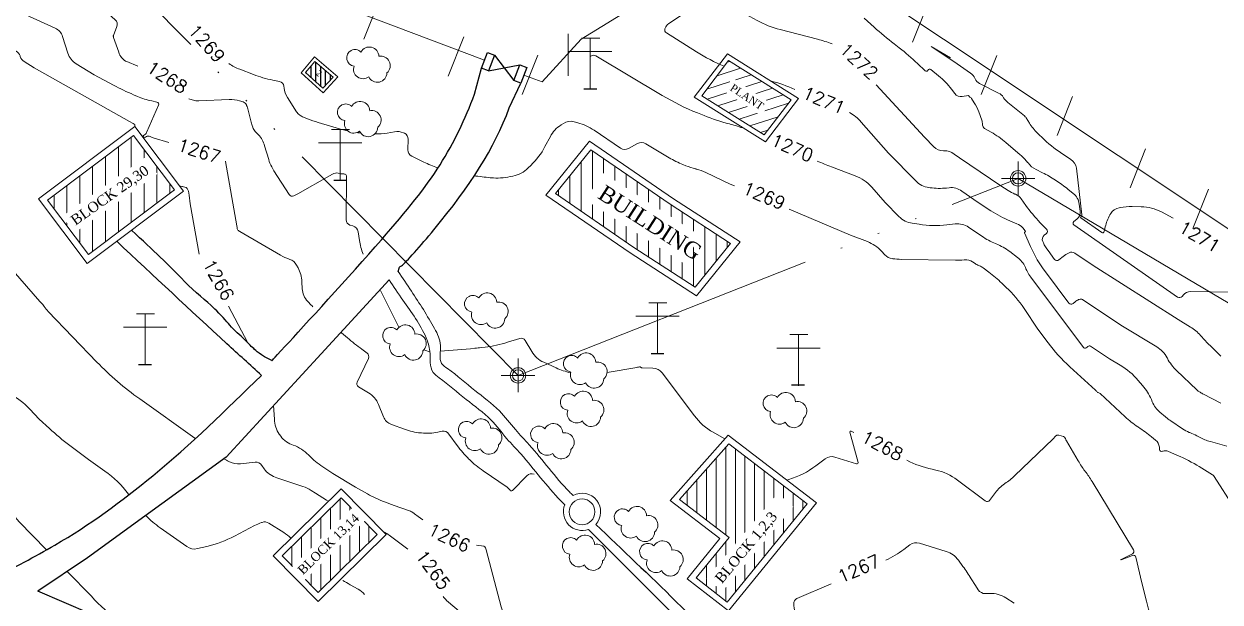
# Model space of a CAD drawing. Header units: metres. Extents: x 331672 to 331918, y 3055529 to 3055826.
# Drawn here: x 331777.7 to 331870.7, y 3055716 to 3055761 of the extents above; entities that cross this region are included whole.
import ezdxf

# ---------------------------------------------------------------- set-up
doc = ezdxf.new("R2010")
doc.units = ezdxf.units.M
doc.header["$MEASUREMENT"] = 0
doc.linetypes.add('ACAD_ISO06W100', pattern=[36, 24, -3, 0, -3, 0, -3, 0, -3])
for name, color, linetype, lineweight in [('BC', 7, 'Continuous', 20), ('Building', 7, 'Continuous', 20), ('Cont_Annotation', 7, 'Continuous', 15), ('Contour', 4, 'Continuous', 15), ('F', 10, 'Continuous', 20), ('GreenHouse', 94, 'Continuous', 20), ('Index_Contour', 8, 'Continuous', 20), ('Road', 170, 'Continuous', 25), ('Station', 50, 'Continuous', 13), ('TREE', 90, 'Continuous', 5)]:
    doc.layers.add(name, color=color, linetype=linetype, lineweight=lineweight)
doc.layers.add('GATE', color=162, linetype='Continuous')
doc.layers.add('POLE', color=7, linetype='Continuous')
doc.layers.add('House Drain', color=7, linetype='Continuous', lineweight=5, transparency=0.5)
doc.styles.add('CAD', font='times.ttf')
doc.styles.add('Cont_Anno', font='')
doc.styles.get('Cont_Anno').set_extended_font_data('romans', bold=True)
pattern_1 = [(90, (0, 0), (-0.875, 0), [])]

msp = doc.modelspace()

# ---------------------------------------------------------------- hatches: boundary and pattern name
h = msp.add_hatch()
h.set_pattern_fill('ANSI31', color=256, scale=3, angle=45)
h.set_pattern_definition([(90, (0, 0), (-0.375, 0), [])])
h.paths.add_polyline_path([(331801.716, 3055756.877), (331800.29, 3055758.096), (331799.56, 3055757.231), (331800.915, 3055756.013)])
h.paths.add_polyline_path([(331800.015, 3055756.989), (331800.485, 3055756.586), (331801.18, 3055757.397), (331800.709, 3055757.8)], flags=24)
at = {"layer": 'Building'}
h = msp.add_hatch(dxfattribs=at)
h.set_pattern_fill('ANSI31', color=256, scale=7, angle=45)
h.set_pattern_definition(pattern_1)
h.paths.add_polyline_path([(331749.484, 3055721.726), (331752.999, 3055718.584), (331757.928, 3055724.099), (331754.484, 3055727.244)])
h.paths.add_polyline_path([(331733.311, 3055718.875), (331714.611, 3055732.465), (331711.54, 3055726.735), (331730.241, 3055713.145)])
h.paths.add_polyline_path([(331743.788, 3055716.963), (331740.878, 3055714.603), (331744.843, 3055709.367), (331747.753, 3055711.727)])
h.paths.add_polyline_path([(331760.628, 3055739.212), (331764.925, 3055736.086), (331769.851, 3055742.857), (331765.555, 3055745.983)])
h.paths.add_polyline_path([(331751.887, 3055719.603), (331756.792, 3055725.086), (331755.519, 3055726.224), (331750.614, 3055720.742)], flags=24)
h.paths.add_polyline_path([(331717.269, 3055725.071), (331725.786, 3055718.469), (331727.421, 3055720.579), (331718.904, 3055727.181)], flags=24)
h.paths.add_polyline_path([(331742.223, 3055716.58), (331746.848, 3055710.879), (331745.764, 3055709.999), (331741.139, 3055715.7)], flags=25)
h.paths.add_polyline_path([(331763.7, 3055737.545), (331768.154, 3055743.4), (331766.795, 3055744.434), (331762.341, 3055738.579)], flags=24)
h.paths.add_polyline_path([(331781.743, 3055744.81), (331787.744, 3055749.066), (331786.756, 3055750.46), (331780.755, 3055746.204)], flags=9)
h.paths.add_polyline_path([(331832.157, 3055716.958), (331836.689, 3055722.373), (331835.379, 3055723.469), (331830.847, 3055718.054)], flags=9)
h.paths.add_polyline_path([(331853.989, 3055710.569), (331849.293, 3055705.295), (331850.569, 3055704.159), (331855.264, 3055709.433)], flags=9)
h.paths.add_polyline_path([(331875.627, 3055719.9), (331875.299, 3055712.188), (331877.432, 3055712.097), (331877.76, 3055719.809)], flags=9)
h.paths.add_polyline_path([(331886.497, 3055705.268), (331895.039, 3055698.803), (331896.328, 3055700.506), (331887.786, 3055706.971)], flags=9)
h.paths.add_polyline_path([(331883.02, 3055700.7), (331891.52, 3055694.18), (331892.82, 3055695.874), (331884.32, 3055702.394)], flags=9)
h.paths.add_polyline_path([(331758.112, 3055761.566), (331766.223, 3055754.569), (331767.618, 3055756.186), (331759.506, 3055763.183)], flags=9)
h.paths.add_polyline_path([(331762.003, 3055766.056), (331770.114, 3055759.059), (331771.509, 3055760.676), (331763.397, 3055767.673)], flags=9)
h.paths.add_polyline_path([(331741.894, 3055776.453), (331750.006, 3055769.456), (331751.401, 3055771.072), (331743.289, 3055778.07)], flags=9)
h.paths.add_polyline_path([(331743.037, 3055784.346), (331751.148, 3055777.349), (331752.543, 3055778.965), (331744.431, 3055785.963)], flags=9)
at = {"layer": 'Building', "linetype": 'Continuous', "lineweight": 18, "transparency": 33554684}
h = msp.add_hatch(dxfattribs=at)
h.set_pattern_fill('ANSI31', color=256, scale=6, angle=153)
h.set_pattern_definition([(198, (0, 0), (0.23176274578, -0.71329238722), [])])
h.paths.add_polyline_path([(331830.389, 3055755.424), (331835.246, 3055752.383), (331837.333, 3055755.121), (331832.476, 3055758.162)])
h.paths.add_polyline_path([(331832.198, 3055755.703), (331834.828, 3055753.961), (331835.535, 3055755.029), (331832.906, 3055756.771)], flags=24)
at = {"layer": 'Building'}
h = msp.add_hatch(dxfattribs=at)
h.set_pattern_fill('ANSI31', color=256, scale=8, angle=45)
h.set_pattern_definition([(90, (0, 0), (-1, 0), [])])
h.paths.add_polyline_path([(331779.489, 3055747.314), (331782.683, 3055743.067), (331789.375, 3055748.1), (331786.182, 3055752.347)])
h.paths.add_polyline_path([(331781.743, 3055744.81), (331787.744, 3055749.066), (331786.756, 3055750.46), (331780.755, 3055746.204)], flags=24)
h = msp.add_hatch(dxfattribs=at)
h.set_pattern_fill('ANSI31', color=256, scale=7, angle=45)
h.set_pattern_definition(pattern_1)
h.paths.add_polyline_path([(331821.747, 3055751.213), (331818.997, 3055747.81), (331825.091, 3055743.633), (331829.878, 3055740.535), (331832.627, 3055743.937), (331827.918, 3055746.985)])
h.paths.add_polyline_path([(331824.806, 3055743.613), (331826.072, 3055744.88), (331825.807, 3055745.145), (331824.54, 3055743.878)], flags=25)
h.paths.add_polyline_path([(331829.976, 3055740.267), (331831.251, 3055741.542), (331830.986, 3055741.808), (331829.71, 3055740.532)], flags=9)
h.paths.add_polyline_path([(331827.466, 3055747.109), (331828.008, 3055747.109), (331828.008, 3055747.484), (331827.466, 3055747.484)], flags=24)
h = msp.add_hatch(dxfattribs=at)
h.set_pattern_fill('ANSI31', color=256, scale=6, angle=45)
h.set_pattern_definition([(90, (0, 0), (-0.75, 0), [])])
h.paths.add_polyline_path([(331817.814, 3055705.433), (331815.014, 3055708.275), (331810.432, 3055703.761), (331813.232, 3055700.919)])
h.paths.add_polyline_path([(331797.754, 3055719.623), (331800.554, 3055716.781), (331805.136, 3055721.296), (331802.336, 3055724.137)])
h.paths.add_polyline_path([(331832.504, 3055728.344), (331828.663, 3055724.008), (331832.51, 3055721.054), (331829.954, 3055717.916), (331832.377, 3055716.029), (331838.596, 3055723.665)])
h.paths.add_polyline_path([(331799.508, 3055717.694), (331804.096, 3055722.209), (331803.048, 3055723.274), (331798.46, 3055718.76)], flags=25)
h.paths.add_polyline_path([(331832.157, 3055716.958), (331836.689, 3055722.373), (331835.379, 3055723.469), (331830.847, 3055718.054)], flags=24)
at = {"layer": 'GreenHouse', "true_color": 0x136734}
h = msp.add_hatch(dxfattribs=at)
h.set_pattern_fill('ANSI31', color=116, scale=8)
h.set_pattern_definition([(45, (0, 0), (-0.7071067812, 0.7071067812), [])])
h.paths.add_polyline_path([(331775.265, 3055758.325), (331776.033, 3055758.325), (331776.033, 3055758.7), (331775.265, 3055758.7)], flags=9)
h.paths.add_polyline_path([(331775.48, 3055757.95), (331776.033, 3055757.95), (331776.033, 3055758.325), (331775.48, 3055758.325)], flags=9)
h.paths.add_polyline_path([(331776.212, 3055758.638), (331777.488, 3055759.913), (331777.222, 3055760.178), (331775.947, 3055758.903)], flags=9)
h.paths.add_polyline_path([(331735.784, 3055761.972), (331736.552, 3055761.972), (331736.552, 3055762.347), (331735.784, 3055762.347)], flags=9)
h.paths.add_polyline_path([(331735.879, 3055761.597), (331736.552, 3055761.597), (331736.552, 3055761.972), (331735.879, 3055761.972)], flags=9)
h.paths.add_polyline_path([(331736.731, 3055762.285), (331738.014, 3055763.569), (331737.749, 3055763.834), (331736.465, 3055762.55)], flags=9)
h.paths.add_polyline_path([(331715.436, 3055763.436), (331716.204, 3055763.436), (331716.204, 3055763.811), (331715.436, 3055763.811)], flags=9)
h.paths.add_polyline_path([(331715.531, 3055763.061), (331716.204, 3055763.061), (331716.204, 3055763.436), (331715.531, 3055763.436)], flags=9)
h.paths.add_polyline_path([(331716.383, 3055763.749), (331717.658, 3055765.024), (331717.393, 3055765.29), (331716.117, 3055764.014)], flags=9)
h.paths.add_polyline_path([(331764.115, 3055735.47), (331764.847, 3055735.47), (331764.847, 3055735.845), (331764.115, 3055735.845)], flags=9)
h.paths.add_polyline_path([(331764.556, 3055735.095), (331764.847, 3055735.095), (331764.847, 3055735.47), (331764.556, 3055735.47)], flags=9)
h.paths.add_polyline_path([(331765.026, 3055735.783), (331766.133, 3055736.89), (331765.868, 3055737.155), (331764.761, 3055736.048)], flags=9)
h.paths.add_polyline_path([(331769.642, 3055743.051), (331770.362, 3055743.051), (331770.362, 3055743.426), (331769.642, 3055743.426)], flags=9)
h.paths.add_polyline_path([(331770.071, 3055742.676), (331770.362, 3055742.676), (331770.362, 3055743.051), (331770.071, 3055743.051)], flags=9)
h.paths.add_polyline_path([(331770.541, 3055743.363), (331771.825, 3055744.647), (331771.56, 3055744.912), (331770.276, 3055743.629)], flags=9)
h.paths.add_polyline_path([(331764.531, 3055746.76), (331765.264, 3055746.76), (331765.264, 3055747.135), (331764.531, 3055747.135)], flags=9)
h.paths.add_polyline_path([(331764.972, 3055746.385), (331765.264, 3055746.385), (331765.264, 3055746.76), (331764.972, 3055746.76)], flags=9)
h.paths.add_polyline_path([(331765.443, 3055747.073), (331766.726, 3055748.357), (331766.461, 3055748.622), (331765.177, 3055747.338)], flags=9)
h.paths.add_polyline_path([(331781.664, 3055742.45), (331782.396, 3055742.45), (331782.396, 3055742.825), (331781.664, 3055742.825)], flags=9)
h.paths.add_polyline_path([(331782.104, 3055742.075), (331782.396, 3055742.075), (331782.396, 3055742.45), (331782.104, 3055742.45)], flags=9)
h.paths.add_polyline_path([(331782.575, 3055742.763), (331783.85, 3055744.038), (331783.585, 3055744.303), (331782.31, 3055743.028)], flags=9)
h.paths.add_polyline_path([(331785.361, 3055753.13), (331786.094, 3055753.13), (331786.094, 3055753.505), (331785.361, 3055753.505)], flags=9)
h.paths.add_polyline_path([(331785.802, 3055752.755), (331786.094, 3055752.755), (331786.094, 3055753.13), (331785.802, 3055753.13)], flags=9)
h.paths.add_polyline_path([(331786.273, 3055753.443), (331787.497, 3055754.668), (331787.232, 3055754.933), (331786.007, 3055753.708)], flags=9)
h.paths.add_polyline_path([(331777.905, 3055747.496), (331778.601, 3055747.496), (331778.601, 3055747.871), (331777.905, 3055747.871)], flags=9)
h.paths.add_polyline_path([(331778.31, 3055747.121), (331778.601, 3055747.121), (331778.601, 3055747.496), (331778.31, 3055747.496)], flags=9)
h.paths.add_polyline_path([(331778.78, 3055747.809), (331780.056, 3055749.084), (331779.791, 3055749.349), (331778.515, 3055748.074)], flags=9)
h.paths.add_polyline_path([(331713.485, 3055733.29), (331714.253, 3055733.29), (331714.253, 3055733.665), (331713.485, 3055733.665)], flags=9)
h.paths.add_polyline_path([(331713.962, 3055732.915), (331714.253, 3055732.915), (331714.253, 3055733.29), (331713.962, 3055733.29)], flags=9)
h.paths.add_polyline_path([(331714.432, 3055733.603), (331715.708, 3055734.878), (331715.443, 3055735.143), (331714.167, 3055733.868)], flags=9)
h.paths.add_polyline_path([(331758.956, 3055739.198), (331759.724, 3055739.198), (331759.724, 3055739.573), (331758.956, 3055739.573)], flags=9)
h.paths.add_polyline_path([(331759.432, 3055738.823), (331759.724, 3055738.823), (331759.724, 3055739.198), (331759.432, 3055739.198)], flags=9)
h.paths.add_polyline_path([(331759.903, 3055739.511), (331761.018, 3055740.626), (331760.753, 3055740.891), (331759.638, 3055739.776)], flags=9)
h.paths.add_polyline_path([(331734.144, 3055724.656), (331734.912, 3055724.656), (331734.912, 3055725.031), (331734.144, 3055725.031)], flags=9)
h.paths.add_polyline_path([(331734.62, 3055724.281), (331734.912, 3055724.281), (331734.912, 3055724.656), (331734.62, 3055724.656)], flags=9)
h.paths.add_polyline_path([(331735.091, 3055724.969), (331736.366, 3055726.245), (331736.101, 3055726.51), (331734.826, 3055725.234)], flags=9)
h.paths.add_polyline_path([(331761.592, 3055767.102), (331768.977, 3055760.394), (331769.985, 3055761.505), (331762.601, 3055768.212)], flags=9)
h.paths.add_polyline_path([(331757.927, 3055762.002), (331765.311, 3055755.295), (331766.32, 3055756.405), (331758.935, 3055763.112)], flags=9)
h.paths.add_polyline_path([(331741.18, 3055778.12), (331748.565, 3055771.412), (331749.573, 3055772.523), (331742.189, 3055779.23)], flags=9)
h.paths.add_polyline_path([(331743.145, 3055784.446), (331750.53, 3055777.738), (331751.538, 3055778.849), (331744.154, 3055785.556)], flags=9)

# ---------------------------------------------------------------- linework, layer by layer
at = {"lineweight": 5}
msp.add_lwpolyline([(331800.931, 3055755.663), (331799.213, 3055757.207), (331800.261, 3055758.449), (331802.076, 3055756.898), (331800.931, 3055755.663)], dxfattribs=at)
at = {"layer": 'Building'}
for points in [[(331800.915, 3055756.013), (331799.56, 3055757.231), (331800.29, 3055758.096), (331801.716, 3055756.877)], [(331786.182, 3055752.347), (331779.489, 3055747.314), (331782.683, 3055743.067), (331789.375, 3055748.1)], [(331797.754, 3055719.623), (331800.554, 3055716.781), (331805.136, 3055721.296), (331802.336, 3055724.137)]]:
    msp.add_lwpolyline(points, close=True, dxfattribs=at)
at = {"layer": 'Building', "lineweight": 18, "elevation": 1269.427}
msp.add_lwpolyline([(331835.246, 3055752.383), (331837.333, 3055755.121), (331832.476, 3055758.162), (331830.389, 3055755.424), (331835.246, 3055752.383)], dxfattribs=at)
at = {"layer": 'Building', "elevation": 1268.384}
msp.add_lwpolyline([(331818.997, 3055747.81), (331825.091, 3055743.633), (331829.878, 3055740.535), (331832.627, 3055743.937), (331827.918, 3055746.985), (331821.747, 3055751.213)], close=True, dxfattribs=at)
at = {"layer": 'Building', "lineweight": 18, "elevation": 1266.868}
msp.add_lwpolyline([(331832.377, 3055716.029), (331838.596, 3055723.665), (331832.504, 3055728.344), (331828.663, 3055724.008), (331832.51, 3055721.054), (331829.954, 3055717.916)], close=True, dxfattribs=at)
at = {"layer": 'Contour'}
for points, elevation in [([(331776.563, 3055767.17), (331779.499, 3055766.294, 0.04755), (331780.103, 3055766.171), (331780.18, 3055766.163, -0.06547), (331780.723, 3055766.034), (331780.9, 3055765.967, -0.025151), (331781.16, 3055765.855), (331781.205, 3055765.833, -0.106677), (331781.425, 3055765.664), (331781.748, 3055765.291, -0.05313), (331782.416, 3055764.34), (331782.937, 3055763.411, 0.086646), (331784.2, 3055761.835), (331784.762, 3055761.332, -0.320075), (331784.883, 3055760.821), (331784.612, 3055760.131, 0.161653), (331784.609, 3055760.077), (331784.62, 3055760.029, 0.023427), (331784.636, 3055759.974), (331785.031, 3055758.814, 0.087875), (331785.255, 3055758.398), (331785.286, 3055758.359, 0.141945), (331785.656, 3055758.083), (331786.527, 3055757.744)], 1268), ([(331837.719, 3055765.562), (331837.822, 3055765.474, -0.10009), (331837.904, 3055765.372), (331837.934, 3055765.315, 0.061803), (331837.994, 3055765.229), (331838.027, 3055765.191, 0.106315), (331838.109, 3055765.129), (331838.269, 3055765.053, -0.554973), (331838.282, 3055764.882), (331833.879, 3055761.928, 0.165175), (331833.824, 3055761.857), (331833.807, 3055761.81, 0.377283), (331833.832, 3055761.744), (331834.686, 3055761.284, 0.063448), (331836.475, 3055760.584), (331839.402, 3055759.829, -0.03303), (331840.524, 3055759.463, -0.03303)], 1272), ([(331772.6, 3055764.113), (331780.089, 3055760.679, -0.218759), (331780.667, 3055760.029), (331781.081, 3055758.743, 0.185858), (331781.73, 3055757.912), (331783.127, 3055757.047), (331784.628, 3055756.251, 0.022026), (331786.187, 3055755.507), (331786.494, 3055755.375, 0.050556), (331787.596, 3055755.025), (331788.006, 3055754.936, -0.466373), (331788.129, 3055754.698), (331787.229, 3055752.628, -0.138933), (331787.048, 3055752.401), (331786.953, 3055752.332, 0.476057), (331786.95, 3055752.23), (331786.988, 3055752.198, 0.356113), (331787.116, 3055752.194), (331787.191, 3055752.251, -0.281771), (331787.408, 3055752.276), (331787.464, 3055752.251, 0.031594), (331787.721, 3055752.154), (331788.925, 3055751.78)], 1267), ([(331832.143, 3055757.725, -0.043731), (331829.979, 3055758.846), (331827.64, 3055760.314, -0.359556), (331827.527, 3055760.646), (331827.544, 3055760.693, -0.165175), (331827.81, 3055761.03), (331829.845, 3055762.396, 0.554973), (331829.832, 3055762.566), (331827.353, 3055763.751)], 1271), ([(331843.011, 3055761.471), (331843.802, 3055760.763, 0.018885), (331845.355, 3055759.468), (331845.758, 3055759.157, -0.027804), (331847.168, 3055757.941), (331847.764, 3055757.37, 0.460209), (331847.964, 3055757.392), (331847.992, 3055757.434, -0.437536), (331848.202, 3055757.466), (331848.807, 3055756.978, -0.063655), (331849.822, 3055755.936), (331850.075, 3055755.604, 0.281633), (331850.658, 3055755.367), (331851.126, 3055755.437, -0.340955), (331851.173, 3055755.412), (331851.194, 3055755.366, 0.179287), (331851.237, 3055755.321), (331851.298, 3055755.29, -0.142414), (331851.371, 3055755.224), (331851.585, 3055754.888, -0.05879), (331851.933, 3055754.175), (331852.166, 3055753.524, -0.072466), (331852.234, 3055753.197), (331852.237, 3055753.147, 0.257112), (331852.395, 3055752.894), (331852.9, 3055752.599, -0.046427), (331854.046, 3055751.789), (331855.169, 3055750.836, -0.055399), (331855.74, 3055750.238), (331855.77, 3055750.199, 0.119548), (331856.396, 3055749.685), (331856.898, 3055749.436, -0.030394), (331857.896, 3055748.868), (331857.937, 3055748.841, -0.02685), (331858.867, 3055748.168), (331859.291, 3055747.827, -0.203891), (331859.751, 3055746.999), (331859.819, 3055746.436, -0.269715), (331859.564, 3055745.819), (331859.325, 3055745.631, 0.491568), (331859.332, 3055745.394), (331867.397, 3055739.767, 0.394096), (331867.767, 3055739.818), (331867.856, 3055739.927, -0.236753), (331868.42, 3055740.19), (331871.524, 3055740.151, -0.125709)], 1272), ([(331786.288, 3055753.037), (331786.291, 3055753.205, -0.042492), (331786.161, 3055753.261), (331785.856, 3055753.422), (331778.465, 3055757.604), (331777.671, 3055758.096, -0.191711), (331777.375, 3055758.484), (331777.361, 3055758.532, 0.2246), (331777.049, 3055758.89), (331775.638, 3055759.537, 0.275769), (331774.993, 3055759.477), (331774.881, 3055759.398)], 1266), ([(331867.071, 3055745.898), (331866.149, 3055746.389, 0.125709), (331864.577, 3055746.792), (331863.874, 3055746.801, 0.046985), (331862.941, 3055746.729), (331862.87, 3055746.717, 0.231448), (331862.202, 3055746.256), (331862.145, 3055746.158, 0.082902), (331861.782, 3055745.224), (331861.704, 3055744.862, -0.518678), (331861.511, 3055744.786), (331859.883, 3055745.923, -0.491568), (331859.881, 3055746.008), (331859.92, 3055746.039, 0.269715), (331859.967, 3055746.155), (331859.528, 3055749.789, 0.231508), (331859.098, 3055750.477), (331858.595, 3055750.801, -0.048531), (331857.032, 3055752.026), (331856.49, 3055752.538, -0.071792), (331855.879, 3055753.296), (331855.627, 3055753.715, 0.075294), (331855.56, 3055753.797), (331855.484, 3055753.867), (331854.203, 3055754.902, -0.085701), (331853.872, 3055755.273), (331853.845, 3055755.315, 0.142414), (331853.484, 3055755.641), (331851.994, 3055756.388, -0.179287), (331851.651, 3055756.745), (331851.63, 3055756.791, 0.14177), (331851.305, 3055757.18), (331850.252, 3055757.911), (331849.305, 3055758.557), (331848.237, 3055759.25, -0.816393), (331848.24, 3055759.254), (331849.743, 3055758.373)], 1271), ([(331802.846, 3055752.696, -0.016931), (331802.215, 3055752.858), (331800.556, 3055753.355, -0.019595), (331799.713, 3055753.642), (331799.403, 3055753.76, -0.079131), (331799.121, 3055753.92), (331799.082, 3055753.951, -0.090141), (331798.865, 3055754.19), (331798.165, 3055755.297, -0.115021), (331797.901, 3055756.03), (331797.884, 3055756.165, 0.327391), (331797.539, 3055756.537), (331797.019, 3055756.643, -0.04366), (331795.503, 3055757.087), (331794.448, 3055757.493, -0.056455), (331793.59, 3055757.928)], 1269), ([(331837.618, 3055755.929, 0.035947), (331835.738, 3055756.592, 0.035947)], 1271), ([(331843.968, 3055756.282), (331847.712, 3055752.216), (331848.45, 3055751.467, 0.204686), (331849.189, 3055751.15), (331849.239, 3055751.15, -0.157236), (331850.028, 3055750.893), (331850.43, 3055750.61), (331853.66, 3055748.423), (331854.223, 3055748.057, 0.048723), (331854.746, 3055747.781), (331854.792, 3055747.762, -0.147551), (331855.239, 3055747.407), (331855.604, 3055746.896, 0.038142), (331856.718, 3055745.552), (331857.212, 3055745.036, -0.428916), (331857.196, 3055744.717), (331857.024, 3055744.569, 0.337027), (331856.916, 3055744.096), (331856.961, 3055743.995, 0.06057), (331857.325, 3055743.374), (331857.841, 3055742.689, 0.423146), (331858.166, 3055742.649), (331858.502, 3055742.92, -0.060691), (331858.922, 3055743.186), (331858.967, 3055743.207, -0.274474), (331859.4, 3055743.176), (331860.836, 3055742.211), (331867.44, 3055738.019), (331868.413, 3055737.433, -0.08399), (331869.19, 3055736.776), (331869.223, 3055736.738, 0.022982), (331869.927, 3055735.986), (331870.772, 3055735.161, 0.10291)], 1272), ([(331790.472, 3055755.196), (331790.935, 3055755.065, 0.073174), (331791.121, 3055755.039), (331791.266, 3055755.039), (331793.62, 3055755.139, -0.092162), (331794.436, 3055755.031), (331794.702, 3055754.946, -0.220137), (331794.96, 3055754.718), (331794.981, 3055754.673, -0.049632), (331795.104, 3055754.318), (331795.333, 3055753.387, 0.022425), (331795.439, 3055753.023), (331795.455, 3055752.976, 0.112289), (331795.645, 3055752.657), (331795.894, 3055752.391, -0.122809), (331796.381, 3055751.539), (331796.697, 3055750.464, 0.060892), (331796.934, 3055749.906), (331797.109, 3055749.598), (331798.29, 3055747.741, 0.391425), (331798.656, 3055747.643), (331798.953, 3055747.798), (331801.422, 3055749.186), (331801.674, 3055749.337, -0.20186), (331802.105, 3055749.406), (331802.235, 3055749.376, 0.056417), (331802.536, 3055749.341), (331802.586, 3055749.34, -0.412405), (331802.738, 3055749.186), (331802.724, 3055745.763, 0.335846), (331803.013, 3055745.37), (331803.255, 3055745.294, -0.290642), (331803.652, 3055744.841), (331803.764, 3055744.177, 0.044919), (331804.038, 3055743.099)], 1268), ([(331870.761, 3055731.514), (331869.421, 3055732.206, -0.018889), (331869.157, 3055732.354), (331869.007, 3055732.446, -0.0596), (331868.965, 3055732.479), (331868.909, 3055732.533), (331867.333, 3055734.04, -0.083377), (331866.608, 3055734.995), (331866.584, 3055735.039, 0.141474), (331865.778, 3055735.888), (331862.987, 3055737.571), (331860.02, 3055739.565, 0.274474), (331859.748, 3055739.584), (331859.703, 3055739.562, 0.060691), (331859.438, 3055739.395), (331859.271, 3055739.26, -0.423146), (331858.946, 3055739.3), (331857.124, 3055741.719, -0.06057), (331855.968, 3055743.69), (331855.5, 3055744.749, -0.337027), (331855.515, 3055744.815), (331855.553, 3055744.847, 0.409959), (331855.558, 3055744.907), (331855.366, 3055745.138, 0.128366), (331854.91, 3055745.474), (331854.356, 3055745.703, -0.048723), (331852.872, 3055746.483), (331851.89, 3055747.122), (331850.627, 3055748.01, 0.189058), (331849.626, 3055748.27), (331849.435, 3055748.25, -0.064744), (331848.148, 3055748.274), (331848.06, 3055748.287, -0.171764), (331847.03, 3055748.806), (331844.91, 3055750.957), (331842.797, 3055753.384, 0.097201), (331841.869, 3055754.122, 0.097201)], 1271), ([(331803.855, 3055752.529, -0.007407), (331803.572, 3055752.564, -0.007407)], 1269), ([(331804.999, 3055752.47, -0.000815), (331804.967, 3055752.469, -0.000815)], 1269), ([(331809.847, 3055749.82, -0.032023), (331808.767, 3055750.27), (331807.829, 3055750.725, -0.301351), (331807.53, 3055751.213), (331807.55, 3055752.048, 0.31252), (331807.257, 3055752.506), (331807.178, 3055752.54, 0.150837), (331806.486, 3055752.626), (331805.901, 3055752.529, -0.052989), (331804.999, 3055752.47)], 1269), ([(331793.331, 3055750.346), (331793.335, 3055750.322), (331794.211, 3055745.31), (331794.235, 3055745.173), (331794.254, 3055745.069, 0.176387), (331794.306, 3055744.978), (331794.352, 3055744.937, 0.051058), (331794.462, 3055744.858), (331797.625, 3055743.019, 0.051899), (331798.294, 3055742.714), (331798.341, 3055742.698, -0.199241), (331798.863, 3055742.252), (331798.979, 3055742.031, -0.112681), (331799.278, 3055740.961), (331799.31, 3055740.409, 0.183925), (331799.732, 3055739.429), (331800.001, 3055739.143, 0.002986), (331800.136, 3055739.001)], 1267), ([(331791.298, 3055743.108), (331790.595, 3055747.017), (331790.499, 3055747.705), (331790.447, 3055748.002, 0.288908), (331790.164, 3055748.324), (331790.069, 3055748.353, 0.119065), (331789.805, 3055748.375)], 1266), ([(331802.372, 3055736.979), (331802.822, 3055736.592, 0.020514), (331803.948, 3055735.697), (331804.345, 3055735.407, -0.364392), (331804.45, 3055734.991), (331803.577, 3055733.152, 0.387119), (331803.688, 3055732.782), (331804.464, 3055732.31, -0.167868), (331805.232, 3055731.41), (331805.624, 3055730.452, 0.218868), (331806.249, 3055729.848), (331807.254, 3055729.478, 0.069157), (331808.522, 3055729.193), (331808.59, 3055729.186, 0.074593), (331809.849, 3055729.251), (331810.188, 3055729.317, -0.300194), (331810.723, 3055729.105), (331811.367, 3055728.212, 0.044344), (331812.275, 3055727.153), (331812.311, 3055727.118, 0.047717), (331813.388, 3055726.234), (331815.254, 3055724.966, -0.101349), (331815.45, 3055724.768), (331815.478, 3055724.727, 0.467864), (331815.656, 3055724.71), (331816.775, 3055725.846, -0.295104), (331817.349, 3055725.983)], 1267), ([(331810.048, 3055735.541, 0.005806), (331812.743, 3055735.776)], 1268), ([(331812.743, 3055735.776, 0.001045), (331813.228, 3055735.825), (331813.531, 3055735.863, 0.048433), (331815.283, 3055736.246), (331816.236, 3055736.549, -0.354178), (331816.655, 3055736.389), (331817.171, 3055735.519, 0.16017), (331818.098, 3055734.685), (331819.062, 3055734.245, 0.048588), (331820.192, 3055733.867)], 1268), ([(331823.022, 3055733.888, 0.000767), (331823.041, 3055733.893)], 1268), ([(331823.041, 3055733.897), (331825.326, 3055734.286, 0.032311), (331825.472, 3055734.32), (331825.543, 3055734.341, -0.288025), (331825.627, 3055734.319), (331825.661, 3055734.283, 0.204292), (331825.748, 3055734.245), (331826.593, 3055734.223, -0.236555), (331827.295, 3055733.861), (331829.816, 3055730.526, 0.105764), (331831.277, 3055729.237), (331832.133, 3055728.744)], 1268), ([(331776.504, 3055732.246, -0.09449), (331778.119, 3055731.049), (331778.852, 3055730.268), (331779.643, 3055729.533, 0.027998), (331781.221, 3055728.216), (331782.682, 3055727.122), (331783.953, 3055726.219, -0.081322), (331785.787, 3055724.435), (331785.844, 3055724.36)], 1264), ([(331837.015, 3055725.516), (331837.168, 3055725.564, 0.088059), (331839.267, 3055726.636), (331840, 3055727.181, -0.247271), (331840.736, 3055727.308), (331842.428, 3055726.787, 0.562919), (331842.546, 3055726.9), (331841.907, 3055729.249, -0.611444), (331842.003, 3055729.325), (331842.222, 3055729.21)], 1268), ([(331846.332, 3055727.06, 0.060487), (331848.306, 3055726.366), (331848.586, 3055726.302, -0.110526), (331850.274, 3055725.521), (331852.447, 3055723.893, 0.414229), (331852.785, 3055723.941), (331853.241, 3055724.549, -0.084047), (331853.936, 3055725.221), (331853.977, 3055725.25, 0.039989), (331854.734, 3055725.868), (331857.706, 3055728.696), (331857.944, 3055728.953, -0.13169), (331858.021, 3055729.003), (331858.068, 3055729.019, -0.162092), (331858.159, 3055729.021), (331858.52, 3055728.913, -0.22987), (331858.655, 3055728.793), (331858.675, 3055728.747, 0.031688), (331858.765, 3055728.569), (331859.676, 3055727.012, 0.030728), (331860.194, 3055726.234), (331860.224, 3055726.194, -0.026913), (331860.748, 3055725.419), (331863.971, 3055720.086, -0.432266), (331863.885, 3055719.784), (331863.004, 3055719.33, 0.799292), (331863.008, 3055719.319), (331863.907, 3055719.662, -0.449612), (331864.163, 3055719.527), (331864.631, 3055717.529), (331864.982, 3055716.084, 0.046841), (331865.793, 3055713.693)], 1268), ([(331779.394, 3055720.105), (331777.297, 3055722.275), (331776.393, 3055723.299, 0.161014), (331775.813, 3055723.648), (331775.764, 3055723.66, 0.245562), (331775.146, 3055723.516), (331772.947, 3055721.685)], 1263), ([(331844.702, 3055719.282, 0.053108), (331846.114, 3055720.127), (331846.586, 3055720.478, -0.247271), (331847.322, 3055720.604), (331849.403, 3055719.964, -0.169361), (331850.357, 3055719.284), (331850.708, 3055718.802, -0.022147), (331851.349, 3055717.84), (331851.676, 3055717.303), (331851.901, 3055716.972, 0.26194), (331852.449, 3055716.691), (331852.811, 3055716.699, -0.15584), (331854.049, 3055716.352), (331854.694, 3055715.94, 0.057453)], 1267), ([(331785.262, 3055714.249), (331785.038, 3055714.444, -0.022378), (331782.9, 3055716.476), (331781.026, 3055718.415)], 1263)]:
    msp.add_lwpolyline(points, format="xyb", dxfattribs=dict(at, elevation=elevation))
for points, elevation in [([(331805.396, 3055740.282), (331806.834, 3055737.411)], 1268), ([(331795.062, 3055736.202), (331793.578, 3055739.052)], 1266)]:
    msp.add_lwpolyline(points, dxfattribs=dict(at, elevation=elevation))
for start, end in [(210.96436, 210.98515), (245.18189, 251.63052)]:
    msp.add_arc((331810.639, 3055739.694, 1268), 4.438, start, end, dxfattribs=at)
at = {"layer": 'F', "color": 240, "true_color": 0xed1f24, "elevation": 1263.394}
for points in [[(331697.313, 3055798.427), (331703.169, 3055803.029), (331702.89, 3055806.445), (331709.917, 3055822.476), (331719.414, 3055824.431), (331732.528, 3055822.916), (331736.684, 3055822.203), (331754.868, 3055810.917), (331761.527, 3055803.842), (331767.147, 3055794.835), (331772.93, 3055786.678), (331783.206, 3055775.407), (331792.048, 3055766.401), (331792.235, 3055766.241), (331813.483, 3055758.203)], [(331816.55, 3055757.042), (331817.962, 3055756.508), (331820.994, 3055759.842), (331835.68, 3055768.871), (331916.891, 3055714.718), (331914.663, 3055704.391), (331913.553, 3055699.84), (331911.782, 3055695.3), (331908.966, 3055691.183), (331900.574, 3055683.689), (331896.301, 3055677.819), (331872.564, 3055653.345), (331856.499, 3055624.628), (331848.187, 3055610.864), (331844.764, 3055602.955), (331841.133, 3055598.47)]]:
    msp.add_lwpolyline(points, dxfattribs=at)
at = {"layer": 'F'}
for points in [[(331805.316, 3055762.87), (331804.107, 3055759.829)], [(331847.999, 3055762.638), (331846.791, 3055759.596)], [(331811.866, 3055760.008), (331810.658, 3055756.967)], [(331820.001, 3055760.255), (331820.005, 3055756.982)], [(331817.625, 3055758.578), (331816.416, 3055755.536)], [(331853.338, 3055758.569), (331852.129, 3055755.527)], [(331859.234, 3055755.368), (331858.025, 3055752.327)], [(331864.912, 3055751.295), (331863.703, 3055748.254)], [(331869.807, 3055748.149), (331868.598, 3055745.107)]]:
    msp.add_lwpolyline(points, dxfattribs=at)
at = {"layer": 'GATE'}
for p, q in [((331814.259, 3055758.599, -645.676), (331815.758, 3055756.606, -645.676)), ((331813.786, 3055757.357, -645.676), (331816.231, 3055757.848, -645.676))]:
    msp.add_line(p, q, dxfattribs=at)
at = {"layer": 'GATE', "elevation": -645.676}
for points in [[(331813.713, 3055758.807), (331814.259, 3055758.599), (331813.786, 3055757.357), (331813.24, 3055757.564)], [(331816.231, 3055757.848), (331816.778, 3055757.64), (331816.305, 3055756.398), (331815.758, 3055756.606)]]:
    msp.add_lwpolyline(points, close=True, dxfattribs=at)
at = {"layer": 'House Drain', "lineweight": 5, "transparency": 33554559}
for points, elevation in [([(331835.343, 3055751.851), (331837.917, 3055755.228), (331832.379, 3055758.695), (331829.805, 3055755.318)], 1269.427), ([(331832.456, 3055715.334), (331839.309, 3055723.749), (331832.439, 3055729.024), (331827.933, 3055723.938), (331831.797, 3055720.971), (331829.244, 3055717.836)], 1266.868)]:
    msp.add_lwpolyline(points, close=True, dxfattribs=dict(at, elevation=elevation))
at = {"layer": 'House Drain', "transparency": 33554559, "elevation": 1268.384}
msp.add_lwpolyline([(331818.268, 3055747.703), (331824.814, 3055743.217), (331829.984, 3055739.871), (331833.365, 3055744.055), (331828.195, 3055747.401), (331821.649, 3055751.887)], close=True, dxfattribs=at)
at = {"layer": 'House Drain', "lineweight": 5, "transparency": 33554559}
msp.add_lwpolyline([(331797.047, 3055719.628), (331800.549, 3055716.074), (331805.843, 3055721.29), (331802.341, 3055724.844), (331797.047, 3055719.628)], dxfattribs=at)
at = {"layer": 'Index_Contour'}
for points, elevation in [([(331833.717, 3055752.869, 0.028986), (331832.588, 3055753.225), (331832.54, 3055753.237, -0.034714), (331830.563, 3055753.889), (331830.059, 3055754.093, -0.040309), (331827.314, 3055755.456), (331822.154, 3055758.529, 0.272732), (331821.809, 3055758.536), (331821.765, 3055758.512, -0.024855), (331821.717, 3055758.488, -0.024855)], 1270), ([(331871.243, 3055728.154), (331869.958, 3055728.516, -0.055678), (331869.098, 3055728.86), (331868.908, 3055728.96, 0.027956), (331868.362, 3055729.213), (331868.316, 3055729.231, -0.055771), (331867.786, 3055729.511), (331866.87, 3055730.126, -0.023779), (331866.622, 3055730.309), (331866.464, 3055730.438), (331866.032, 3055730.805, -0.122522), (331865.436, 3055731.616), (331865.363, 3055731.788, 0.081282), (331864.682, 3055732.886), (331864.344, 3055733.279, 0.08399), (331862.947, 3055734.46), (331862.111, 3055734.965), (331860.641, 3055735.953, 0.274474), (331860.529, 3055735.961), (331860.484, 3055735.939, 0.060691), (331860.375, 3055735.87), (331860.289, 3055735.801, -0.423146), (331860.117, 3055735.822), (331856.051, 3055741.222, -0.06057), (331855.561, 3055742.058), (331855.541, 3055742.103, 0.134245), (331854.954, 3055742.843), (331854.345, 3055743.302, 0.067053), (331853.294, 3055743.902), (331853.248, 3055743.921, -0.05361), (331852.179, 3055744.496), (331851.146, 3055745.195, 0.184365), (331850.114, 3055745.454), (331849.463, 3055745.386, -0.064744), (331847.292, 3055745.426), (331846.762, 3055745.502, -0.171764), (331845.732, 3055746.021), (331844.651, 3055747.118), (331843.617, 3055748.305, 0.129643), (331842.329, 3055749.202), (331840.484, 3055749.903, -0.005253), (331839.369, 3055750.336, -0.005253)], 1270), ([(331776.806, 3055741.796), (331778.891, 3055739.428), (331778.993, 3055739.325, -0.044739), (331779.115, 3055739.179), (331779.229, 3055739.018, 0.040757), (331779.538, 3055738.644), (331783.337, 3055734.709, 0.047806), (331786.661, 3055731.839), (331790.942, 3055728.772)], 1265), ([(331805.706, 3055721.465), (331805.787, 3055721.415, -0.022733), (331806.172, 3055721.157), (331807.532, 3055720.155)], 1265)]:
    msp.add_lwpolyline(points, format="xyb", dxfattribs=dict(at, elevation=elevation))
at = {"layer": 'POLE', "lineweight": 18}
for p, q in [((331821.044, 3055759.908, 2527.063), (331822.451, 3055759.908, 2527.063)), ((331821.717, 3055759.908, 2527.063), (331821.717, 3055755.935, 2527.063)), ((331820.034, 3055758.869, 2527.063), (331823.4, 3055758.869, 2527.063)), ((331801.583, 3055752.804, 2527.063), (331802.991, 3055752.804, 2527.063)), ((331802.256, 3055752.804, 2527.063), (331802.256, 3055748.831, 2527.063)), ((331800.573, 3055751.765, 2527.063), (331803.939, 3055751.765, 2527.063)), ((331826.272, 3055739.322, 2527.063), (331827.679, 3055739.322, 2527.063)), ((331826.945, 3055739.322, 2527.063), (331826.945, 3055735.349, 2527.063)), ((331786.404, 3055738.449, 2527.063), (331787.811, 3055738.449, 2527.063)), ((331787.077, 3055738.449, 2527.063), (331787.077, 3055734.476, 2527.063)), ((331825.262, 3055738.283, 2527.063), (331828.628, 3055738.283, 2527.063)), ((331785.394, 3055737.41, 2527.063), (331788.76, 3055737.41, 2527.063)), ((331837.234, 3055736.838, 2527.063), (331838.642, 3055736.838, 2527.063)), ((331837.907, 3055736.838, 2527.063), (331837.907, 3055732.865, 2527.063)), ((331836.224, 3055735.798, 2527.063), (331839.59, 3055735.798, 2527.063))]:
    msp.add_line(p, q, dxfattribs=at)
at = {"layer": 'POLE'}
for p, q in [((331822.217, 3055755.935, 2527.063), (331821.217, 3055755.935, 2527.063)), ((331802.756, 3055748.831, 2527.063), (331801.756, 3055748.831, 2527.063)), ((331827.445, 3055735.349, 2527.063), (331826.445, 3055735.349, 2527.063)), ((331787.577, 3055734.476, 2527.063), (331786.577, 3055734.476, 2527.063)), ((331838.381, 3055732.905, 1267.961), (331837.381, 3055732.905, 1267.961))]:
    msp.add_line(p, q, dxfattribs=at)
at = {"layer": 'Road'}
for points in [[(331812.703, 3055755.541), (331813.24, 3055757.564)], [(331815.416, 3055754.485), (331816.304, 3055756.4)], [(331806.384, 3055699.808), (331800.107, 3055705.153), (331795.45, 3055708.009), (331784.885, 3055714.219), (331778.737, 3055716.878)]]:
    msp.add_lwpolyline(points, dxfattribs=at)
at = {"layer": 'Road', "linetype": 'Continuous', "lineweight": 18}
msp.add_circle((331821.072, 3055723.049, 0.279), 1, dxfattribs=at)
for centre, radius, start, end in [((331821.076, 3055723.049, 0.015), 1.453, 157.49639, 289.80723), ((331821.072, 3055723.049, 0.279), 1.45, 317.57416, 118.52869)]:
    msp.add_arc(centre, radius, start, end, dxfattribs=at)
at = {"layer": 'Road'}
for points, knots in [([(331796.953, 3055734.817), (331796.953, 3055734.817), (331796.953, 3055734.817), (331805.784, 3055744.429), (331810.171, 3055749.821), (331812.005, 3055753.623), (331812.703, 3055755.541)], [0.157932, 0.157932, 0.157932, 0.157932, 5.865676, 13.952091, 20.453651, 26.574558, 26.574558, 26.574558, 26.574558]), ([(331806.758, 3055741.757), (331806.901, 3055742.216), (331806.758, 3055741.757), (331811.685, 3055747.354), (331814.248, 3055751.328), (331815.416, 3055754.485)], [0, 0, 0, 0, 1.949567, 5.572994, 15.554448, 15.554448, 15.554448, 15.554448]), ([(331796.138, 3055733.666), (331795.241, 3055734.484), (331791.482, 3055737.914), (331787.769, 3055741.395), (331784.872, 3055744.11)], [0.093675, 0.093675, 0.093675, 0.093675, 3.734417, 15.361774, 15.361774, 15.361774, 15.361774]), ([(331796.953, 3055734.817), (331796.027, 3055735.253), (331795.698, 3055735.588), (331795.278, 3055735.993), (331795.062, 3055736.202, 1266), (331794.372, 3055736.895), (331793.814, 3055737.366), (331793.311, 3055738.024), (331792.653, 3055738.681), (331791.919, 3055739.432), (331790.912, 3055740.151), (331788.885, 3055742.349), (331787.755, 3055743.332), (331786.036, 3055744.963)], [0, 0, 0, 0, 1.305284, 1.305284, 3.318155, 3.318155, 4.901427, 4.901427, 6.4847, 6.4847, 9.651245, 9.651245, 14.992698, 14.992698, 14.992698, 14.992698])]:
    msp.add_open_spline(points, degree=3, knots=knots, dxfattribs=at)
at = {"layer": 'Road', "lineweight": 18}
for points, knots in [([(331806.758, 3055741.757), (331807.108, 3055741.245, -0.002), (331808.1, 3055739.789, -0.005), (331809.293, 3055737.927, -0.003), (331810.26, 3055736.057, -0.004), (331809.836, 3055734.721, -0.004), (331811.241, 3055733.781, -0.004), (331812.617, 3055732.518, -0.004), (331814.592, 3055731.119, -0.004), (331815.793, 3055729.498, -0.004), (331817.727, 3055727.507, -0.004), (331819.051, 3055725.634, -0.004), (331820.281, 3055724.416, -0.004), (331820.379, 3055724.323, -0.004)], [0.714869, 0.714869, 0.714869, 0.714869, 2.57279, 6.000337, 7.386319, 8.783353, 9.40168, 12.11033, 14.603983, 16.524534, 18.128797, 22.930125, 23.33805, 23.33805, 23.33805, 23.33805]), ([(331806.079, 3055741.093), (331806.4, 3055740.588, 0.199), (331807.404, 3055739.105, 0.102), (331808.727, 3055737.346, 0.151), (331809.371, 3055735.399, 0.146), (331809.13, 3055734.079, 0.147), (331810.556, 3055733.067, 0.147), (331811.97, 3055731.814, 0.147), (331813.932, 3055730.412, 0.147), (331815.136, 3055728.792, 0.147), (331817.069, 3055726.8, 0.147), (331818.396, 3055724.924, 0.147), (331819.631, 3055723.703, 0.147), (331819.733, 3055723.606, 0.147)], [0.717095, 0.717095, 0.717095, 0.717095, 2.672656, 6.100203, 7.183746, 8.860237, 9.478564, 12.187215, 14.680867, 16.601419, 18.205681, 23.007009, 23.430473, 23.430473, 23.430473, 23.430473])]:
    msp.add_open_spline(points, degree=3, knots=knots, dxfattribs=at)
at = {"layer": 'Road'}
for points in [[(331775.258, 3055717.877), (331780.06, 3055720.459), (331787.677, 3055725.848), (331796.138, 3055733.666)], [(331822.142, 3055722.07, 0.279), (331828.382, 3055716.082), (331836.326, 3055708.809), (331848.385, 3055701.092), (331850.214, 3055699.846), (331852.223, 3055698.403), (331854.885, 3055695.971), (331855.407, 3055695.323)]]:
    msp.add_spline(points, degree=3, dxfattribs=at)
at = {"layer": 'Station', "linetype": 'Continuous', "lineweight": 18}
for points in [[(331856.305, 3055749), (331855, 3055749), (331855, 3055750.305)], [(331855, 3055747.695), (331855, 3055749), (331853.695, 3055749)], [(331817.4, 3055733.665), (331816.095, 3055733.665), (331816.095, 3055734.97)], [(331816.095, 3055732.36), (331816.095, 3055733.665), (331814.79, 3055733.665)]]:
    msp.add_lwpolyline(points, dxfattribs=at)
for centre, radius in [((331855, 3055749), 0.601), ((331855, 3055749), 0.438), ((331816.095, 3055733.665), 0.601), ((331816.095, 3055733.665), 0.438)]:
    msp.add_circle(centre, radius, dxfattribs=at)
at = {"layer": 'TREE'}
for centre, radius, start, end in [((331803.406, 3055758.38), 0.647, 43.71829, 264.14596), ((331804.529, 3055758.484), 0.74, 1.16471, 152.34027), ((331805.416, 3055757.774), 0.74, 310.13905, 101.50825), ((331804.039, 3055757.496), 0.74, 161.04705, 306.94423), ((331805.153, 3055757.22), 0.74, 205.23169, 359.11654), ((331802.69, 3055754.145), 0.647, 43.71829, 264.14596), ((331803.813, 3055754.249), 0.74, 1.16471, 152.34027), ((331803.323, 3055753.261), 0.74, 161.04705, 306.94423), ((331804.7, 3055753.539), 0.74, 310.13905, 101.50825), ((331804.437, 3055752.985), 0.74, 205.23169, 359.11654), ((331812.578, 3055739.243), 0.647, 43.71829, 264.14596), ((331813.701, 3055739.347), 0.74, 1.16471, 152.34027), ((331813.212, 3055738.359), 0.74, 161.04705, 306.94423), ((331814.588, 3055738.638), 0.74, 310.13905, 101.50825), ((331807.33, 3055736.86), 0.74, 1.16471, 152.34027), ((331814.326, 3055738.083), 0.74, 205.23169, 359.11654), ((331806.207, 3055736.756), 0.647, 43.71829, 264.14596), ((331808.217, 3055736.15), 0.74, 310.13905, 101.50825), ((331806.84, 3055735.872), 0.74, 161.04705, 306.94423), ((331807.954, 3055735.596), 0.74, 205.23169, 359.11654), ((331820.277, 3055734.573), 0.647, 43.71829, 264.14596), ((331821.4, 3055734.677), 0.74, 1.16471, 152.34027), ((331820.91, 3055733.689), 0.74, 161.04705, 306.94423), ((331822.287, 3055733.967), 0.74, 310.13905, 101.50825), ((331822.024, 3055733.413), 0.74, 205.23169, 359.11654), ((331820.027, 3055731.594), 0.647, 43.71829, 264.14596), ((331821.15, 3055731.698), 0.74, 1.16471, 152.34027), ((331835.808, 3055731.498), 0.647, 43.71829, 264.14596), ((331836.931, 3055731.602), 0.74, 1.16471, 152.34027), ((331822.037, 3055730.988), 0.74, 310.13905, 101.50825), ((331837.818, 3055730.892), 0.74, 310.13905, 101.50825), ((331813.216, 3055729.543), 0.74, 1.16471, 152.34027), ((331820.66, 3055730.71), 0.74, 161.04705, 306.94423), ((331821.774, 3055730.434), 0.74, 205.23169, 359.11654), ((331836.441, 3055730.614), 0.74, 161.04705, 306.94423), ((331837.555, 3055730.338), 0.74, 205.23169, 359.11654), ((331812.093, 3055729.439), 0.647, 43.71829, 264.14596), ((331814.103, 3055728.833), 0.74, 310.13905, 101.50825), ((331817.717, 3055729.073), 0.647, 43.71829, 264.14596), ((331818.84, 3055729.177), 0.74, 1.16471, 152.34027), ((331819.727, 3055728.467), 0.74, 310.13905, 101.50825), ((331812.727, 3055728.555), 0.74, 161.04705, 306.94423), ((331813.841, 3055728.279), 0.74, 205.23169, 359.11654), ((331818.35, 3055728.189), 0.74, 161.04705, 306.94423), ((331819.464, 3055727.913), 0.74, 205.23169, 359.11654), ((331824.226, 3055722.63), 0.647, 43.71829, 264.14596), ((331825.349, 3055722.734), 0.74, 1.16471, 152.34027), ((331826.236, 3055722.024), 0.74, 310.13905, 101.50825), ((331824.859, 3055721.746), 0.74, 161.04705, 306.94423), ((331820.186, 3055720.395), 0.647, 43.71829, 264.14596), ((331821.309, 3055720.499), 0.74, 1.16471, 152.34027), ((331825.973, 3055721.47), 0.74, 205.23169, 359.11654), ((331822.196, 3055719.789), 0.74, 310.13905, 101.50825), ((331826.198, 3055719.949), 0.647, 43.71829, 264.14596), ((331827.321, 3055720.053), 0.74, 1.16471, 152.34027), ((331828.208, 3055719.343), 0.74, 310.13905, 101.50825), ((331820.819, 3055719.511), 0.74, 161.04705, 306.94423), ((331821.933, 3055719.235), 0.74, 205.23169, 359.11654), ((331826.832, 3055719.065), 0.74, 161.04705, 306.94423), ((331827.945, 3055718.789), 0.74, 205.23169, 359.11654)]:
    msp.add_arc(centre, radius, start, end, dxfattribs=at)

# ---------------------------------------------------------------- texts
at = {"layer": 'BC', "insert": (331800.632, 3055757.493), "char_height": 0.5, "attachment_point": 1, "rotation": 319.42363, "style": 'CAD'}
msp.add_mtext_dynamic_manual_height_columns('2', width=2.13822, gutter_width=1, heights=[0], dxfattribs=at)
at = {"layer": 'Cont_Annotation', "style": 'Cont_Anno'}
for s, rotation, p in [('1269', 311.71967, (331790.365, 3055760.452, 1269)), ('1272', 317.26772, (331841.008, 3055758.924, 1272)), ('1268', 327.14669, (331787.087, 3055757.384, 1268)), ('1271', 336.98297, (331838.114, 3055755.282, 1271)), ('1267', 341.9639, (331789.494, 3055751.195, 1267)), ('1270', 335.91617, (331835.659, 3055751.628, 1270)), ('1269', 337.01342, (331833.463, 3055747.858, 1269)), ('1271', 329.56968, (331867.378, 3055744.906, 1271)), ('1266', 299.33403, (331791.516, 3055742.36, 1266)), ('1268', 332.37909, (331842.682, 3055728.555, 1268)), ('1266', 334.67517, (331808.972, 3055721.319, 1266)), ('1265', 306.40973, (331808.072, 3055719.61, 1265)), ('1267', 23.32225, (331841.219, 3055717.491, 1267))]:
    msp.add_text(s, height=1, rotation=rotation, dxfattribs=at).set_placement(p)

# ---------------------------------------------------------------- next in the draw order: texts
at = {"layer": 'Building', "lineweight": 18, "attachment_point": 1, "style": 'CAD', "bg_fill": 3, "box_fill_scale": 1.5, "bg_fill_color": 256, "bg_fill_transparency": 0}
for s, width, insert, char_height, rotation in [('\\pxql;BLOCK 29,30', 7.13821, (331781.196, 3055745.961), 0.8, 35.34699), ('\\pxql;BLOCK 13,14', 6.4322, (331798.875, 3055718.612), 0.7, 44.53866), ('\\pxql;BLOCK 1,2,3', 7.79779, (331831.335, 3055717.932), 0.8, 50.07313)]:
    msp.add_mtext_dynamic_manual_height_columns(s, width=width, gutter_width=1, heights=[0.829], dxfattribs=dict(at, insert=insert, char_height=char_height, rotation=rotation))

# ---------------------------------------------------------------- next in the draw order: linework, layer by layer
at = {"layer": 'Contour'}
for points, elevation in [([(331871.79, 3055723.413), (331870.247, 3055725.787), (331870.193, 3055725.872, 0.120454), (331870.122, 3055725.941), (331869.096, 3055726.564, 0.036767), (331867.392, 3055727.441), (331866.651, 3055727.76, 0.194414), (331866.271, 3055727.774), (331866.227, 3055727.759, -0.473237), (331866.009, 3055727.898), (331865.989, 3055728.078, 0.206159), (331865.69, 3055728.628), (331865.381, 3055728.878, 0.024014), (331864.357, 3055729.634), (331864.316, 3055729.662, -0.042063), (331863.32, 3055730.451), (331861.378, 3055732.26, 0.143331), (331861.277, 3055732.313), (331861.228, 3055732.323, -0.204347), (331861.136, 3055732.385), (331861.108, 3055732.426, 0.064343), (331861.031, 3055732.516), (331859.016, 3055734.346, -0.051017), (331857.327, 3055736.209), (331856.542, 3055737.262), (331855.463, 3055738.871, 0.057432), (331854.074, 3055740.52), (331853.736, 3055740.842, 0.030603), (331852.721, 3055741.705), (331852.283, 3055742.035, 0.067053), (331851.992, 3055742.201), (331851.946, 3055742.22, -0.05361), (331851.651, 3055742.379), (331851.459, 3055742.509, 0.184365), (331850.843, 3055742.663), (331850.793, 3055742.658, -0.031726), (331850.12, 3055742.628), (331845.903, 3055742.696, -0.033018), (331845.24, 3055742.748), (331845.191, 3055742.755, -0.180314), (331844.636, 3055743.047), (331844.367, 3055743.338, 0.121937), (331843.271, 3055744.077), (331841.958, 3055744.576), (331837.18, 3055746.603)], 1269), ([(331808.685, 3055722.429), (331808.315, 3055722.691), (331808.043, 3055722.886), (331807.872, 3055723.014, 0.085199), (331807.585, 3055723.162), (331806.453, 3055723.532), (331805.715, 3055723.815, -0.039087), (331804.38, 3055724.445), (331803.463, 3055724.963), (331801.696, 3055726.043), (331801.055, 3055726.448, -0.055843), (331799.949, 3055727.322), (331799.792, 3055727.476, 0.106242), (331798.607, 3055728.242), (331798.48, 3055728.292, -0.165069), (331797.546, 3055729.055), (331797.521, 3055729.093, -0.135656), (331797.144, 3055730.25), (331797.082, 3055731.32)], 1266), ([(331787.137, 3055722.753, 0.046631), (331788.251, 3055721.813), (331790.325, 3055720.346, 0.224159), (331791.154, 3055720.186), (331791.878, 3055720.359, 0.064503), (331794.032, 3055721.161), (331795.598, 3055721.974, -0.037027), (331796.139, 3055722.209), (331796.186, 3055722.225, -0.237518), (331796.715, 3055722.166), (331797.863, 3055721.443, -0.060935), (331798.417, 3055721.001, -0.060935)], 1264), ([(331830.631, 3055712.032), (331828, 3055712.103), (331826.673, 3055712.052, -0.052105), (331824.133, 3055712.203), (331821.65, 3055712.601, -0.068339), (331821.482, 3055712.65), (331821.436, 3055712.671, 0.029453), (331821.272, 3055712.733), (331821.061, 3055712.8), (331816.008, 3055714.451), (331815.622, 3055714.581, -0.030128), (331815.509, 3055714.627), (331815.464, 3055714.648, -0.061297), (331815.361, 3055714.712), (331815.016, 3055714.987, -0.186226), (331814.956, 3055715.088), (331814.946, 3055715.137, 0.025773), (331814.916, 3055715.258), (331814.795, 3055715.666), (331813.606, 3055720.08), (331813.567, 3055720.242, 0.313945), (331813.424, 3055720.371), (331812.866, 3055720.45)], 1266), ([(331802.456, 3055717.711, 0.009319), (331803.029, 3055717.377), (331803.651, 3055717.027, -0.098849), (331804.148, 3055716.614, -0.098849)], 1264), ([(331829.615, 3055715.31, 0.029602), (331830.13, 3055715.15), (331830.421, 3055715.076, 0.04463), (331831.328, 3055714.926), (331831.378, 3055714.923, 0.018777), (331832.299, 3055714.882), (331832.397, 3055714.882, -0.163415), (331833.317, 3055714.579), (331837.482, 3055711.556, 0.557928), (331837.635, 3055711.626), (331837.695, 3055712.354, 0.032842), (331837.73, 3055714.052), (331837.692, 3055714.974, 0.06149), (331837.638, 3055715.313), (331837.624, 3055715.361, -0.046979), (331837.56, 3055715.699), (331837.543, 3055715.879, -0.33256), (331837.795, 3055716.306), (331840.459, 3055717.453)], 1267)]:
    msp.add_lwpolyline(points, format="xyb", dxfattribs=dict(at, elevation=elevation))
at = {"layer": 'House Drain', "lineweight": 5, "transparency": 33554559}
msp.add_lwpolyline([(331786.281, 3055753.047), (331790.069, 3055747.996), (331782.583, 3055742.367), (331778.789, 3055747.413), (331786.288, 3055753.037)], dxfattribs=at)
at = {"layer": 'Index_Contour', "elevation": 1265}
for points in [[(331793.217, 3055727.167, 0.021665), (331793.597, 3055726.966), (331793.642, 3055726.944, 0.146999), (331794.502, 3055726.796), (331795.634, 3055726.92, -0.291934), (331796.174, 3055726.662), (331796.342, 3055726.403, 0.11146), (331796.759, 3055725.984), (331796.801, 3055725.957, 0.066115), (331797.341, 3055725.696), (331799.353, 3055725.019, -0.062133), (331800.002, 3055724.711), (331800.351, 3055724.492), (331801.197, 3055723.961), (331801.263, 3055723.924)], [(331810.262, 3055716.453, 0.056029), (331810.542, 3055716.16), (331812.161, 3055714.765, 0.025601), (331814.171, 3055713.195), (331814.449, 3055712.999, 0.045729), (331816.147, 3055712.01), (331816.698, 3055711.75, 0.032892), (331817.489, 3055711.435), (331817.537, 3055711.42, -0.056855), (331818.31, 3055711.071), (331818.355, 3055711.044, 0.023717), (331819.112, 3055710.643), (331820.4, 3055710.034, 0.043913), (331821.412, 3055709.655), (331821.46, 3055709.641, 0.051702), (331822.523, 3055709.451), (331824.162, 3055709.321), (331833.34, 3055709.073)]]:
    msp.add_lwpolyline(points, format="xyb", dxfattribs=at)
at = {"layer": 'Road'}
msp.add_lwpolyline([(331806.079, 3055741.093), (331800.779, 3055735.336), (331793.376, 3055727.295), (331787.053, 3055722.705), (331782.594, 3055719.469), (331778.737, 3055716.878)], dxfattribs=at)
at = {"layer": 'Road', "elevation": 0.015}
msp.add_lwpolyline([(331821.568, 3055721.682), (331834.161, 3055709.115)], dxfattribs=at)
at = {"layer": 'Station', "linetype": 'ACAD_ISO06W100', "lineweight": 25}
msp.add_lwpolyline([(331725.497, 3055647.009), (331725.299, 3055669.622), (331705.684, 3055726.536), (331715.362, 3055807.199), (331773.771, 3055776.487), (331816.095, 3055733.665)], dxfattribs=at)
at = {"layer": 'Station', "linetype": 'ACAD_ISO06W100'}
msp.add_lwpolyline([(331816.095, 3055733.665), (331855, 3055749), (331897.592, 3055723.753), (331890.6, 3055680.562), (331850.367, 3055664.861), (331843.21, 3055620.872)], dxfattribs=at)

# ---------------------------------------------------------------- next in the draw order: texts
at = {"layer": 'Building', "lineweight": 18, "insert": (331822.886, 3055748.559), "char_height": 1.25, "attachment_point": 1, "rotation": 327.18505, "style": 'CAD', "bg_fill": 3, "box_fill_scale": 1.5, "bg_fill_color": 256, "bg_fill_transparency": 0}
msp.add_mtext_dynamic_manual_height_columns('\\pxql;BUILDING', width=7.79779, gutter_width=1, heights=[0.829], dxfattribs=at)

# ---------------------------------------------------------------- next in the draw order: linework, layer by layer
at = {"layer": 'Contour', "elevation": 1269}
msp.add_lwpolyline([(331832.927, 3055748.407), (331832.609, 3055748.542), (331830.713, 3055749.448, 0.050925), (331829.962, 3055749.721), (331829.914, 3055749.734, -0.034714), (331829.154, 3055749.984), (331828.925, 3055750.077, -0.040309), (331827.856, 3055750.607), (331826.041, 3055751.689, 0.272732), (331825.384, 3055751.702), (331824.678, 3055751.319, -0.287815), (331824.068, 3055751.349), (331822.011, 3055752.739, 0.085153), (331820.743, 3055753.325), (331820.461, 3055753.403, 0.223372), (331819.623, 3055753.275), (331819.439, 3055753.156, 0.132612), (331818.608, 3055752.252), (331818.191, 3055751.475, -0.080672), (331817.087, 3055750.009), (331816.887, 3055749.814, -0.149884), (331815.702, 3055749.184), (331815.484, 3055749.139, -0.075765), (331813.985, 3055749.048), (331813.936, 3055749.052, -0.020813), (331812.662, 3055749.209)], format="xyb", dxfattribs=at)

# ---------------------------------------------------------------- next in the draw order: texts
at = {"layer": 'Building', "lineweight": 18, "insert": (331832.855, 3055756.397, -0.73), "char_height": 0.6, "attachment_point": 1, "rotation": 326.46741, "style": 'CAD', "bg_fill": 3, "box_fill_scale": 1.5, "bg_fill_color": 256, "bg_fill_transparency": 0}
msp.add_mtext_dynamic_manual_height_columns('PLANT', width=2.91007, gutter_width=1, heights=[0.667], dxfattribs=at)

doc.saveas('drawing.dxf')
